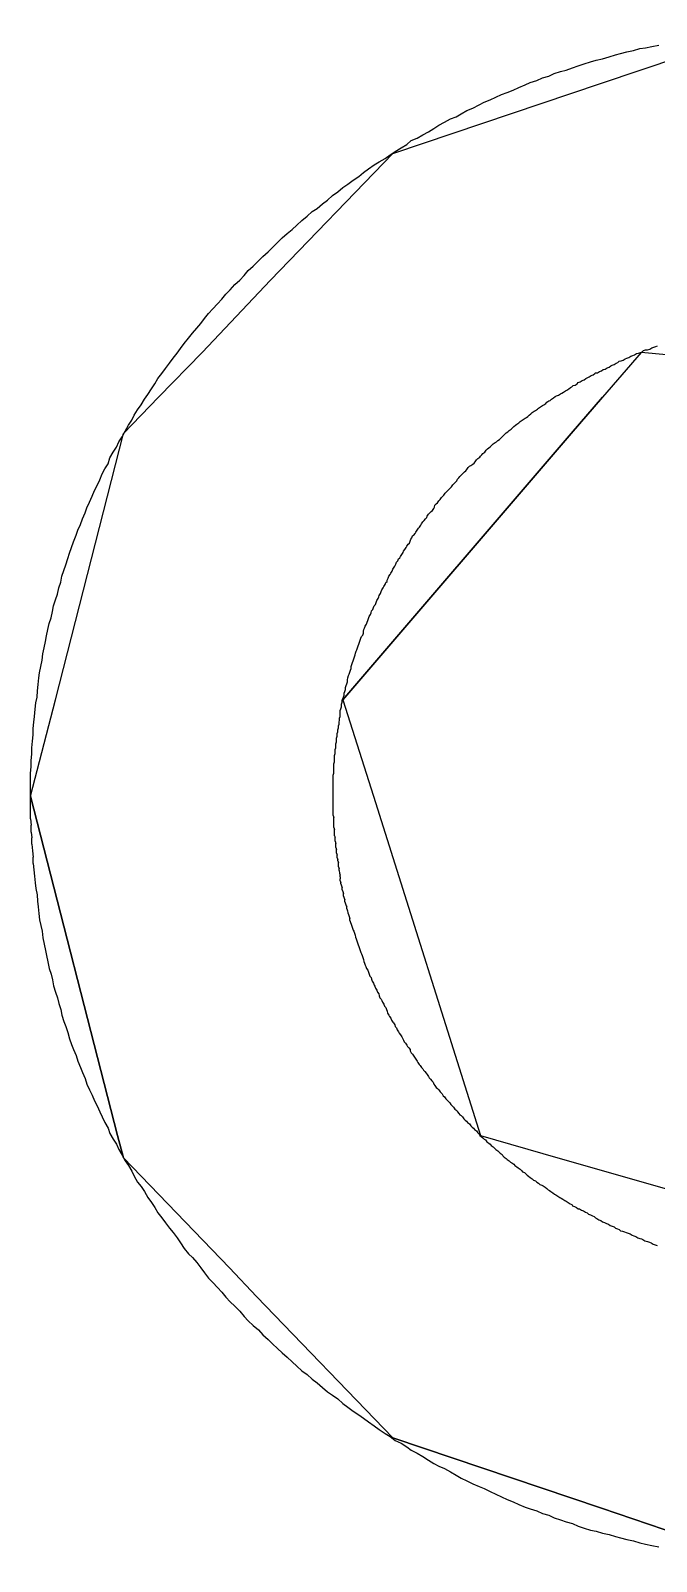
# Model space of a CAD drawing. Extents: x -69.4 to 29.6, y -21.9 to 37.7.
# Drawn here: x -55.776 to -54.798, y 22.702 to 25.095 of the extents above; entities that cross this region are included whole.
import ezdxf

# ---------------------------------------------------------------- set-up
doc = ezdxf.new("R2010")
doc.units = 0
doc.layers.add('gto', color=5, linetype='CONTINUOUS')

msp = doc.modelspace()

# ---------------------------------------------------------------- linework, layer by layer
at = {"layer": 'gto', "color": 5}
for points in [[(-54.639109, 22.702045), (-54.88411, 22.785046), (-55.21011, 22.895046), (-55.423111, 23.116046), (-55.465111, 23.161046), (-55.631111, 23.333047), (-55.640111, 23.368047), (-55.776112, 23.898048), (-55.737111, 24.049048), (-55.631111, 24.465049), (-55.576111, 24.522049), (-55.508111, 24.592049), (-55.401111, 24.705049), (-55.21011, 24.90305), (-54.88411, 25.01305), (-54.639109, 25.09505)], [(-54.88411, 25.01305), (-54.639109, 25.09505)], [(-55.776112, 23.863048), (-55.776112, 23.873048), (-55.776112, 23.883048), (-55.776112, 23.893048), (-55.776112, 23.904048), (-55.776112, 23.913048), (-55.776112, 23.924048), (-55.776112, 23.934048), (-55.775112, 23.944048), (-55.775112, 23.954048), (-55.774112, 23.964048), (-55.774112, 23.974048), (-55.773112, 23.984048), (-55.772112, 23.994048), (-55.772112, 24.004048), (-55.771112, 24.014048), (-55.770112, 24.023048), (-55.769112, 24.034048), (-55.768112, 24.044048), (-55.766112, 24.053048), (-55.765112, 24.063048), (-55.764112, 24.073048), (-55.763112, 24.083048), (-55.762112, 24.091048), (-55.760112, 24.101048), (-55.758112, 24.111048), (-55.757112, 24.121048), (-55.755112, 24.130048), (-55.753112, 24.140048), (-55.751112, 24.149048), (-55.749111, 24.159048), (-55.747111, 24.168048), (-55.744111, 24.177048), (-55.742111, 24.187048), (-55.740111, 24.196048), (-55.737111, 24.205048), (-55.734111, 24.214048), (-55.732111, 24.224048), (-55.729111, 24.233048), (-55.727111, 24.242048), (-55.724111, 24.251049), (-55.721111, 24.260049), (-55.718111, 24.270049), (-55.715111, 24.278049), (-55.712111, 24.287049), (-55.709111, 24.296049), (-55.705111, 24.306049), (-55.702111, 24.314049), (-55.698111, 24.323049), (-55.695111, 24.332049), (-55.691111, 24.341049), (-55.688111, 24.349049), (-55.684111, 24.358049), (-55.680111, 24.367049), (-55.676111, 24.376049), (-55.672111, 24.384049), (-55.668111, 24.393049), (-55.664111, 24.402049), (-55.660111, 24.410049), (-55.655111, 24.418049), (-55.652111, 24.427049), (-55.647111, 24.436049), (-55.642111, 24.444049), (-55.638111, 24.452049), (-55.633111, 24.460049), (-55.628111, 24.469049), (-55.623111, 24.478049), (-55.618111, 24.486049), (-55.614111, 24.494049), (-55.609111, 24.502049), (-55.603111, 24.510049), (-55.598111, 24.519049), (-55.593111, 24.526049), (-55.587111, 24.535049), (-55.582111, 24.543049), (-55.577111, 24.551049), (-55.571111, 24.559049), (-55.565111, 24.567049), (-55.559111, 24.575049), (-55.553111, 24.583049), (-55.547111, 24.591049), (-55.542111, 24.598049), (-55.536111, 24.606049), (-55.529111, 24.614049), (-55.523111, 24.622049), (-55.516111, 24.630049), (-55.510111, 24.637049), (-55.504111, 24.645049), (-55.498111, 24.653049), (-55.491111, 24.660049), (-55.484111, 24.668049), (-55.477111, 24.675049), (-55.471111, 24.683049), (-55.464111, 24.690049), (-55.457111, 24.698049), (-55.449111, 24.705049), (-55.442111, 24.712049), (-55.436111, 24.720049), (-55.428111, 24.727049), (-55.420111, 24.735049), (-55.413111, 24.742049), (-55.405111, 24.749049), (-55.398111, 24.75605), (-55.390111, 24.76405), (-55.383111, 24.77105), (-55.375111, 24.77805), (-55.367111, 24.78405), (-55.360111, 24.79105), (-55.352111, 24.79805), (-55.344111, 24.80505), (-55.336111, 24.81205), (-55.328111, 24.81705), (-55.320111, 24.82405), (-55.312111, 24.83005), (-55.304111, 24.83705), (-55.296111, 24.84305), (-55.288111, 24.85005), (-55.280111, 24.85505), (-55.272111, 24.86105), (-55.263111, 24.86705), (-55.256111, 24.87305), (-55.24811, 24.87905), (-55.23911, 24.88505), (-55.23111, 24.89005), (-55.22211, 24.89505), (-55.21411, 24.90105), (-55.20611, 24.90605), (-55.19711, 24.91205), (-55.18811, 24.91705), (-55.18111, 24.92305), (-55.17211, 24.92705), (-55.16311, 24.93205), (-55.15411, 24.93705), (-55.14611, 24.94205), (-55.13811, 24.94705), (-55.12911, 24.95205), (-55.12011, 24.95705), (-55.11111, 24.96005), (-55.10311, 24.96505), (-55.09411, 24.97005), (-55.08511, 24.97405), (-55.07511, 24.97905), (-55.06711, 24.98305), (-55.05811, 24.98705), (-55.04911, 24.99105), (-55.04011, 24.99505), (-55.03111, 24.99805), (-55.02211, 25.00205), (-55.01311, 25.00605), (-55.00311, 25.01005), (-54.99511, 25.01405), (-54.98511, 25.01705), (-54.97611, 25.02105), (-54.96611, 25.02405), (-54.95811, 25.02805), (-54.94811, 25.03105), (-54.93911, 25.03305), (-54.92911, 25.03705), (-54.92011, 25.04005), (-54.91111, 25.04305), (-54.90111, 25.04605), (-54.89211, 25.04905), (-54.88211, 25.05105), (-54.87211, 25.05405), (-54.86211, 25.05705), (-54.85411, 25.05905), (-54.84411, 25.06205), (-54.83411, 25.06405), (-54.82411, 25.06705), (-54.81511, 25.06805), (-54.80511, 25.07005), (-54.79411, 25.07205)], [(-55.21011, 24.90305), (-54.88411, 25.01305)], [(-55.401111, 24.705049), (-55.21011, 24.90305)], [(-55.508111, 24.592049), (-55.401111, 24.705049)], [(-54.80211, 24.600049), (-54.79911, 24.601049)], [(-54.79911, 24.601049), (-54.79611, 24.602049)], [(-55.631111, 24.465049), (-55.576111, 24.522049), (-55.508111, 24.592049)], [(-54.82211, 24.592049), (-54.88211, 24.522049), (-54.93111, 24.465049), (-55.288111, 24.049048), (-55.24011, 23.898048), (-55.07311, 23.368047), (-54.95211, 23.333047), (-54.350109, 23.161046), (-53.921108, 23.497047), (-53.779108, 23.608047), (-53.886108, 23.669047), (-54.555109, 23.669047), (-54.568109, 23.673047), (-54.737109, 23.736047), (-54.724109, 23.809048), (-54.672109, 24.111048), (-54.327109, 24.129048), (-53.755108, 24.129048), (-53.813108, 24.256049), (-54.011108, 24.464049), (-54.065108, 24.522049), (-54.82211, 24.592049)], [(-54.85811, 24.576049), (-54.85611, 24.578049)], [(-54.85611, 24.578049), (-54.85311, 24.579049)], [(-54.85311, 24.579049), (-54.85011, 24.580049)], [(-54.85011, 24.580049), (-54.84711, 24.582049)], [(-54.84711, 24.582049), (-54.84411, 24.583049)], [(-54.84411, 24.583049), (-54.84111, 24.584049)], [(-54.84111, 24.584049), (-54.83811, 24.586049)], [(-54.83811, 24.586049), (-54.83511, 24.587049)], [(-54.83511, 24.587049), (-54.83211, 24.588049)], [(-54.83211, 24.588049), (-54.82911, 24.590049)], [(-54.82911, 24.590049), (-54.82611, 24.591049)], [(-54.82611, 24.591049), (-54.82311, 24.592049)], [(-54.82311, 24.592049), (-54.82011, 24.593049)], [(-54.82011, 24.593049), (-54.81811, 24.595049)], [(-54.81811, 24.595049), (-54.81511, 24.596049)], [(-54.81511, 24.596049), (-54.81211, 24.596049)], [(-54.81211, 24.596049), (-54.80811, 24.597049)], [(-54.80811, 24.597049), (-54.80511, 24.599049)], [(-54.80511, 24.599049), (-54.80211, 24.600049)], [(-54.90611, 24.552049), (-54.90311, 24.554049)], [(-54.90311, 24.554049), (-54.90011, 24.556049)], [(-54.90011, 24.556049), (-54.89711, 24.557049)], [(-54.89711, 24.557049), (-54.89411, 24.559049)], [(-54.89411, 24.559049), (-54.89311, 24.560049)], [(-54.89311, 24.560049), (-54.89011, 24.560049)], [(-54.89011, 24.560049), (-54.88711, 24.562049)], [(-54.88711, 24.562049), (-54.88411, 24.563049)], [(-54.88411, 24.563049), (-54.88111, 24.565049)], [(-54.88111, 24.565049), (-54.87811, 24.566049)], [(-54.87811, 24.566049), (-54.87511, 24.568049)], [(-54.87511, 24.568049), (-54.87211, 24.569049)], [(-54.87211, 24.569049), (-54.86911, 24.571049)], [(-54.86911, 24.571049), (-54.86711, 24.572049)], [(-54.86711, 24.572049), (-54.86411, 24.573049)], [(-54.86411, 24.573049), (-54.86111, 24.575049)], [(-54.86111, 24.575049), (-54.85811, 24.576049)], [(-54.94611, 24.528049), (-54.94311, 24.530049)], [(-54.94311, 24.530049), (-54.94011, 24.532049)], [(-54.94011, 24.532049), (-54.93811, 24.533049)], [(-54.93811, 24.533049), (-54.93511, 24.535049)], [(-54.93511, 24.535049), (-54.93211, 24.537049)], [(-54.93211, 24.537049), (-54.93011, 24.538049)], [(-54.93011, 24.538049), (-54.92811, 24.540049)], [(-54.92811, 24.540049), (-54.92511, 24.541049)], [(-54.92511, 24.541049), (-54.92211, 24.543049)], [(-54.92211, 24.543049), (-54.92011, 24.545049)], [(-54.92011, 24.545049), (-54.91711, 24.546049)], [(-54.91711, 24.546049), (-54.91411, 24.548049)], [(-54.91411, 24.548049), (-54.91111, 24.549049)], [(-54.91111, 24.549049), (-54.90811, 24.551049)], [(-54.90811, 24.551049), (-54.90611, 24.552049)], [(-54.98411, 24.503049), (-54.98211, 24.505049)], [(-54.98211, 24.505049), (-54.97911, 24.507049)], [(-54.97911, 24.507049), (-54.97611, 24.509049)], [(-54.97611, 24.509049), (-54.97411, 24.510049)], [(-54.97411, 24.510049), (-54.97111, 24.512049)], [(-54.97111, 24.512049), (-54.96911, 24.514049)], [(-54.96911, 24.514049), (-54.96611, 24.516049)], [(-54.96611, 24.516049), (-54.96411, 24.517049)], [(-54.96411, 24.517049), (-54.96211, 24.519049)], [(-54.96211, 24.519049), (-54.95911, 24.521049)], [(-54.95911, 24.521049), (-54.95611, 24.523049)], [(-54.95611, 24.523049), (-54.95411, 24.524049)], [(-54.95411, 24.524049), (-54.95111, 24.525049)], [(-54.95111, 24.525049), (-54.94811, 24.527049)], [(-54.94811, 24.527049), (-54.94611, 24.528049)], [(-54.93111, 24.465049), (-54.88211, 24.522049)], [(-55.01611, 24.480049), (-55.01311, 24.482049)], [(-55.01311, 24.482049), (-55.01111, 24.484049)], [(-55.01111, 24.484049), (-55.00811, 24.486049)], [(-55.00811, 24.486049), (-55.00611, 24.487049)], [(-55.00611, 24.487049), (-55.00311, 24.489049)], [(-55.00311, 24.489049), (-55.00111, 24.490049)], [(-55.00111, 24.490049), (-54.99911, 24.492049)], [(-54.99911, 24.492049), (-54.99711, 24.494049)], [(-54.99711, 24.494049), (-54.99411, 24.496049)], [(-54.99411, 24.496049), (-54.99211, 24.498049)], [(-54.99211, 24.498049), (-54.98911, 24.500049)], [(-54.98911, 24.500049), (-54.98711, 24.501049)], [(-54.98711, 24.501049), (-54.98411, 24.503049)], [(-55.737111, 24.049048), (-55.631111, 24.465049)], [(-55.288111, 24.049048), (-54.93111, 24.465049)], [(-55.04311, 24.456049), (-55.04111, 24.458049)], [(-55.04111, 24.458049), (-55.03911, 24.460049)], [(-55.03911, 24.460049), (-55.03711, 24.462049)], [(-55.03711, 24.462049), (-55.03511, 24.464049)], [(-55.03511, 24.464049), (-55.03311, 24.466049)], [(-55.03311, 24.466049), (-55.03011, 24.468049)], [(-55.03011, 24.468049), (-55.02811, 24.470049)], [(-55.02811, 24.470049), (-55.02511, 24.472049)], [(-55.02511, 24.472049), (-55.02311, 24.474049)], [(-55.02311, 24.474049), (-55.02111, 24.476049)], [(-55.02111, 24.476049), (-55.01811, 24.478049)], [(-55.01811, 24.478049), (-55.01611, 24.480049)], [(-55.07111, 24.432049), (-55.06911, 24.434049)], [(-55.06911, 24.434049), (-55.06611, 24.436049)], [(-55.06611, 24.436049), (-55.06411, 24.439049)], [(-55.06411, 24.439049), (-55.06211, 24.441049)], [(-55.06211, 24.441049), (-55.06011, 24.443049)], [(-55.06011, 24.443049), (-55.05711, 24.445049)], [(-55.05711, 24.445049), (-55.05511, 24.447049)], [(-55.05511, 24.447049), (-55.05311, 24.449049)], [(-55.05311, 24.449049), (-55.05011, 24.451049)], [(-55.05011, 24.451049), (-55.04811, 24.452049)], [(-55.04811, 24.452049), (-55.04611, 24.454049)], [(-55.04611, 24.454049), (-55.04311, 24.456049)], [(-55.09611, 24.407049), (-55.09411, 24.409049)], [(-55.09411, 24.409049), (-55.09211, 24.412049)], [(-55.09211, 24.412049), (-55.09011, 24.414049)], [(-55.09011, 24.414049), (-55.08811, 24.415049)], [(-55.08811, 24.415049), (-55.08511, 24.417049)], [(-55.08511, 24.417049), (-55.08311, 24.419049)], [(-55.08311, 24.419049), (-55.08111, 24.421049)], [(-55.08111, 24.421049), (-55.07911, 24.424049)], [(-55.07911, 24.424049), (-55.07711, 24.426049)], [(-55.07711, 24.426049), (-55.07411, 24.428049)], [(-55.07411, 24.428049), (-55.07311, 24.430049)], [(-55.07311, 24.430049), (-55.07111, 24.432049)], [(-55.11811, 24.382049), (-55.11611, 24.385049)], [(-55.11611, 24.385049), (-55.11411, 24.387049)], [(-55.11411, 24.387049), (-55.11211, 24.389049)], [(-55.11211, 24.389049), (-55.11011, 24.391049)], [(-55.11011, 24.391049), (-55.10911, 24.394049)], [(-55.10911, 24.394049), (-55.10711, 24.396049)], [(-55.10711, 24.396049), (-55.10511, 24.398049)], [(-55.10511, 24.398049), (-55.10311, 24.400049)], [(-55.10311, 24.400049), (-55.10011, 24.403049)], [(-55.10011, 24.403049), (-55.09811, 24.405049)], [(-55.09811, 24.405049), (-55.09611, 24.407049)], [(-55.13811, 24.360049), (-55.13611, 24.362049)], [(-55.13611, 24.362049), (-55.13411, 24.365049)], [(-55.13411, 24.365049), (-55.13211, 24.367049)], [(-55.13211, 24.367049), (-55.13011, 24.369049)], [(-55.13011, 24.369049), (-55.12811, 24.372049)], [(-55.12811, 24.372049), (-55.12611, 24.374049)], [(-55.12611, 24.374049), (-55.12411, 24.376049)], [(-55.12411, 24.376049), (-55.12211, 24.378049)], [(-55.12211, 24.378049), (-55.12011, 24.380049)], [(-55.12011, 24.380049), (-55.11811, 24.382049)], [(-55.15611, 24.336049), (-55.15411, 24.339049)], [(-55.15411, 24.339049), (-55.15211, 24.341049)], [(-55.15211, 24.341049), (-55.15011, 24.343049)], [(-55.15011, 24.343049), (-55.14811, 24.345049)], [(-55.14811, 24.345049), (-55.14611, 24.348049)], [(-55.14611, 24.348049), (-55.14511, 24.350049)], [(-55.14511, 24.350049), (-55.14411, 24.353049)], [(-55.14411, 24.353049), (-55.14211, 24.355049)], [(-55.14211, 24.355049), (-55.14011, 24.357049)], [(-55.14011, 24.357049), (-55.13811, 24.360049)], [(-55.17411, 24.311049), (-55.17211, 24.314049)], [(-55.17211, 24.314049), (-55.17011, 24.317049)], [(-55.17011, 24.317049), (-55.16811, 24.319049)], [(-55.16811, 24.319049), (-55.16611, 24.322049)], [(-55.16611, 24.322049), (-55.16511, 24.324049)], [(-55.16511, 24.324049), (-55.16311, 24.327049)], [(-55.16311, 24.327049), (-55.16111, 24.329049)], [(-55.16111, 24.329049), (-55.15911, 24.332049)], [(-55.15911, 24.332049), (-55.15711, 24.334049)], [(-55.15711, 24.334049), (-55.15611, 24.336049)], [(-55.18911, 24.287049), (-55.18811, 24.289049)], [(-55.18811, 24.289049), (-55.18611, 24.292049)], [(-55.18611, 24.292049), (-55.18411, 24.294049)], [(-55.18411, 24.294049), (-55.18311, 24.297049)], [(-55.18311, 24.297049), (-55.18211, 24.300049)], [(-55.18211, 24.300049), (-55.18011, 24.302049)], [(-55.18011, 24.302049), (-55.17911, 24.305049)], [(-55.17911, 24.305049), (-55.17711, 24.306049)], [(-55.17711, 24.306049), (-55.17511, 24.309049)], [(-55.17511, 24.309049), (-55.17411, 24.311049)], [(-55.20411, 24.264049), (-55.20211, 24.266049)], [(-55.20211, 24.266049), (-55.20111, 24.269049)], [(-55.20111, 24.269049), (-55.19911, 24.271049)], [(-55.19911, 24.271049), (-55.19811, 24.273049)], [(-55.19811, 24.273049), (-55.19611, 24.276049)], [(-55.19611, 24.276049), (-55.19411, 24.279049)], [(-55.19411, 24.279049), (-55.19311, 24.281049)], [(-55.19311, 24.281049), (-55.19111, 24.284049)], [(-55.19111, 24.284049), (-55.18911, 24.287049)], [(-55.21711, 24.239048), (-55.21611, 24.242048)], [(-55.21611, 24.242048), (-55.21411, 24.245048)], [(-55.21411, 24.245048), (-55.21311, 24.247048)], [(-55.21311, 24.247048), (-55.21111, 24.250049)], [(-55.21111, 24.250049), (-55.21011, 24.253049)], [(-55.21011, 24.253049), (-55.20811, 24.256049)], [(-55.20811, 24.256049), (-55.20711, 24.258049)], [(-55.20711, 24.258049), (-55.20511, 24.261049)], [(-55.20511, 24.261049), (-55.20411, 24.264049)], [(-55.22911, 24.215048), (-55.22811, 24.218048)], [(-55.22811, 24.218048), (-55.22711, 24.221048)], [(-55.22711, 24.221048), (-55.22511, 24.224048)], [(-55.22511, 24.224048), (-55.22411, 24.226048)], [(-55.22411, 24.226048), (-55.22211, 24.229048)], [(-55.22211, 24.229048), (-55.22111, 24.232048)], [(-55.22111, 24.232048), (-55.21911, 24.234048)], [(-55.21911, 24.236048), (-55.21711, 24.239048)], [(-55.21911, 24.234048), (-55.21911, 24.236048)], [(-55.24011, 24.193048), (-55.23911, 24.196048)], [(-55.23911, 24.196048), (-55.23711, 24.198048)], [(-55.23711, 24.198048), (-55.23611, 24.201048)], [(-55.23611, 24.201048), (-55.23511, 24.204048)], [(-55.23511, 24.204048), (-55.23311, 24.207048)], [(-55.23311, 24.207048), (-55.23211, 24.210048)], [(-55.23211, 24.210048), (-55.23111, 24.212048)], [(-55.23111, 24.212048), (-55.22911, 24.215048)], [(-55.251111, 24.167048), (-55.250111, 24.170048)], [(-55.250111, 24.170048), (-55.24911, 24.173048)], [(-55.24911, 24.173048), (-55.24811, 24.176048)], [(-55.24811, 24.176048), (-55.24711, 24.179048)], [(-55.24711, 24.179048), (-55.24511, 24.182048)], [(-55.24511, 24.182048), (-55.24411, 24.185048)], [(-55.24411, 24.185048), (-55.24311, 24.188048)], [(-55.24311, 24.188048), (-55.24111, 24.190048)], [(-55.24111, 24.190048), (-55.24011, 24.193048)], [(-55.260111, 24.145048), (-55.259111, 24.148048)], [(-55.259111, 24.148048), (-55.257111, 24.150048)], [(-55.257111, 24.150048), (-55.256111, 24.153048)], [(-55.256111, 24.156048), (-55.255111, 24.159048)], [(-55.256111, 24.153048), (-55.256111, 24.156048)], [(-55.255111, 24.159048), (-55.254111, 24.161048)], [(-55.254111, 24.161048), (-55.253111, 24.164048)], [(-55.253111, 24.164048), (-55.251111, 24.167048)], [(-55.269111, 24.119048), (-55.268111, 24.122048)], [(-55.268111, 24.122048), (-55.267111, 24.125048)], [(-55.267111, 24.125048), (-55.266111, 24.127048)], [(-55.266111, 24.127048), (-55.265111, 24.130048)], [(-55.265111, 24.130048), (-55.264111, 24.133048)], [(-55.264111, 24.133048), (-55.263111, 24.136048)], [(-55.263111, 24.136048), (-55.262111, 24.139048)], [(-55.262111, 24.139048), (-55.261111, 24.142048)], [(-55.261111, 24.142048), (-55.260111, 24.145048)], [(-55.276111, 24.095048), (-55.275111, 24.098048)], [(-55.275111, 24.101048), (-55.274111, 24.104048)], [(-55.275111, 24.098048), (-55.275111, 24.101048)], [(-55.274111, 24.104048), (-55.273111, 24.107048)], [(-55.273111, 24.107048), (-55.272111, 24.110048)], [(-55.272111, 24.110048), (-55.271111, 24.113048)], [(-55.271111, 24.113048), (-55.270111, 24.116048)], [(-55.270111, 24.116048), (-55.269111, 24.119048)], [(-55.283111, 24.071048), (-55.282111, 24.074048)], [(-55.282111, 24.074048), (-55.281111, 24.077048)], [(-55.281111, 24.080048), (-55.280111, 24.083048)], [(-55.281111, 24.077048), (-55.281111, 24.080048)], [(-55.280111, 24.083048), (-55.279111, 24.087048)], [(-55.279111, 24.087048), (-55.278111, 24.089048)], [(-55.278111, 24.089048), (-55.277111, 24.092048)], [(-55.277111, 24.092048), (-55.276111, 24.095048)], [(-55.289111, 24.048048), (-55.288111, 24.051048)], [(-55.288111, 24.051048), (-55.287111, 24.053048)], [(-55.287111, 24.053048), (-55.286111, 24.056048)], [(-55.286111, 24.059048), (-55.285111, 24.062048)], [(-55.286111, 24.056048), (-55.286111, 24.059048)], [(-55.285111, 24.062048), (-55.284111, 24.065048)], [(-55.284111, 24.068048), (-55.283111, 24.071048)], [(-55.284111, 24.065048), (-55.284111, 24.068048)], [(-55.776112, 23.898048), (-55.737111, 24.049048)], [(-55.292111, 24.032048), (-55.291111, 24.035048)], [(-55.292111, 24.029048), (-55.292111, 24.032048)], [(-55.292111, 24.026048), (-55.292111, 24.029048)], [(-55.292111, 24.023048), (-55.292111, 24.026048)], [(-55.291111, 24.035048), (-55.290111, 24.038048)], [(-55.290111, 24.042048), (-55.289111, 24.045048)], [(-55.290111, 24.038048), (-55.290111, 24.042048)], [(-55.289111, 24.045048), (-55.289111, 24.048048)], [(-55.288111, 24.049048), (-55.24011, 23.898048)], [(-55.296111, 24.002048), (-55.295111, 24.005048)], [(-55.296111, 23.999048), (-55.296111, 24.002048)], [(-55.295111, 24.008048), (-55.294111, 24.011048)], [(-55.295111, 24.005048), (-55.295111, 24.008048)], [(-55.294111, 24.014048), (-55.293111, 24.017048)], [(-55.294111, 24.011048), (-55.294111, 24.014048)], [(-55.293111, 24.020048), (-55.292111, 24.023048)], [(-55.293111, 24.017048), (-55.293111, 24.020048)], [(-55.299111, 23.980048), (-55.298111, 23.983048)], [(-55.299111, 23.978048), (-55.299111, 23.980048)], [(-55.299111, 23.974048), (-55.299111, 23.978048)], [(-55.298111, 23.989048), (-55.297111, 23.992048)], [(-55.298111, 23.986048), (-55.298111, 23.989048)], [(-55.298111, 23.983048), (-55.298111, 23.986048)], [(-55.297111, 23.996048), (-55.296111, 23.999048)], [(-55.297111, 23.992048), (-55.297111, 23.996048)], [(-55.301111, 23.962048), (-55.300111, 23.965048)], [(-55.301111, 23.959048), (-55.301111, 23.962048)], [(-55.301111, 23.955048), (-55.301111, 23.959048)], [(-55.301111, 23.952048), (-55.301111, 23.955048)], [(-55.300111, 23.971048), (-55.299111, 23.974048)], [(-55.300111, 23.968048), (-55.300111, 23.971048)], [(-55.300111, 23.965048), (-55.300111, 23.968048)], [(-55.303111, 23.931048), (-55.302111, 23.934048)], [(-55.303111, 23.927048), (-55.303111, 23.931048)], [(-55.302111, 23.949048), (-55.301111, 23.952048)], [(-55.302111, 23.946048), (-55.302111, 23.949048)], [(-55.302111, 23.943048), (-55.302111, 23.946048)], [(-55.302111, 23.940048), (-55.302111, 23.943048)], [(-55.302111, 23.937048), (-55.302111, 23.940048)], [(-55.302111, 23.934048), (-55.302111, 23.937048)], [(-55.303111, 23.924048), (-55.303111, 23.927048)], [(-55.303111, 23.921048), (-55.303111, 23.924048)], [(-55.303111, 23.918048), (-55.303111, 23.921048)], [(-55.303111, 23.914048), (-55.303111, 23.918048)], [(-55.303111, 23.911048), (-55.303111, 23.914048)], [(-55.303111, 23.908048), (-55.303111, 23.911048)], [(-55.303111, 23.906048), (-55.303111, 23.908048)], [(-55.776112, 23.898048), (-55.640111, 23.368047)], [(-55.303111, 23.902048), (-55.303111, 23.906048)], [(-55.303111, 23.899048), (-55.303111, 23.902048)], [(-55.303111, 23.896048), (-55.303111, 23.899048)], [(-55.303111, 23.893048), (-55.303111, 23.896048)], [(-55.303111, 23.889048), (-55.303111, 23.893048)], [(-55.303111, 23.886048), (-55.303111, 23.889048)], [(-55.303111, 23.883048), (-55.303111, 23.886048)], [(-55.303111, 23.880048), (-55.303111, 23.883048)], [(-55.24011, 23.898048), (-55.07311, 23.368047)], [(-55.776112, 23.863048), (-55.775112, 23.853048)], [(-55.303111, 23.876048), (-55.303111, 23.880048)], [(-55.303111, 23.873048), (-55.303111, 23.876048)], [(-55.303111, 23.871048), (-55.303111, 23.873048)], [(-55.303111, 23.868048), (-55.303111, 23.871048)], [(-55.303111, 23.868048), (-55.302111, 23.865048)], [(-55.302111, 23.861048), (-55.302111, 23.865048)], [(-55.302111, 23.858048), (-55.302111, 23.861048)], [(-55.775112, 23.842048), (-55.775112, 23.853048)], [(-55.775112, 23.842048), (-55.774112, 23.833048)], [(-55.302111, 23.855048), (-55.302111, 23.858048)], [(-55.302111, 23.852048), (-55.302111, 23.855048)], [(-55.302111, 23.849048), (-55.302111, 23.852048)], [(-55.302111, 23.849048), (-55.301111, 23.846048)], [(-55.301111, 23.842048), (-55.301111, 23.846048)], [(-55.301111, 23.839048), (-55.301111, 23.842048)], [(-55.301111, 23.836048), (-55.301111, 23.839048)], [(-55.301111, 23.836048), (-55.300111, 23.834048)], [(-55.774112, 23.823048), (-55.774112, 23.833048)], [(-55.774112, 23.823048), (-55.773112, 23.813048)], [(-55.773112, 23.813048), (-55.772112, 23.803048)], [(-55.300111, 23.831048), (-55.300111, 23.834048)], [(-55.300111, 23.828048), (-55.300111, 23.831048)], [(-55.300111, 23.828048), (-55.299111, 23.824048)], [(-55.299111, 23.821048), (-55.299111, 23.824048)], [(-55.299111, 23.818048), (-55.299111, 23.821048)], [(-55.299111, 23.818048), (-55.298111, 23.815048)], [(-55.298111, 23.812048), (-55.298111, 23.815048)], [(-55.298111, 23.809048), (-55.298111, 23.812048)], [(-55.772112, 23.793048), (-55.772112, 23.803048)], [(-55.772112, 23.793048), (-55.771112, 23.783048)], [(-55.298111, 23.809048), (-55.297111, 23.806048)], [(-55.297111, 23.802048), (-55.297111, 23.806048)], [(-55.297111, 23.802048), (-55.296111, 23.799048)], [(-55.296111, 23.797048), (-55.296111, 23.799048)], [(-55.296111, 23.797048), (-55.295111, 23.794048)], [(-55.295111, 23.791048), (-55.295111, 23.794048)], [(-55.295111, 23.788048), (-55.295111, 23.791048)], [(-55.295111, 23.788048), (-55.294111, 23.785048)], [(-55.771112, 23.783048), (-55.770112, 23.773048)], [(-55.770112, 23.773048), (-55.769112, 23.763048)], [(-55.769112, 23.763048), (-55.768112, 23.754048)], [(-55.294111, 23.782048), (-55.294111, 23.785048)], [(-55.294111, 23.782048), (-55.293111, 23.778048), (-55.292111, 23.775048)], [(-55.292111, 23.772048), (-55.292111, 23.775048)], [(-55.292111, 23.772048), (-55.292111, 23.769048)], [(-55.292111, 23.766048), (-55.292111, 23.769048)], [(-55.292111, 23.766048), (-55.291111, 23.763048)], [(-55.291111, 23.761048), (-55.291111, 23.763048)], [(-55.768112, 23.754048), (-55.766112, 23.744047)], [(-55.766112, 23.744047), (-55.765112, 23.734047)], [(-55.291111, 23.761048), (-55.290111, 23.758048), (-55.289111, 23.755048)], [(-55.289111, 23.752048), (-55.289111, 23.755048)], [(-55.289111, 23.752048), (-55.288111, 23.749047), (-55.287111, 23.746047)], [(-55.287111, 23.742047), (-55.287111, 23.746047)], [(-55.287111, 23.742047), (-55.286111, 23.739047), (-55.285111, 23.736047)], [(-55.765112, 23.734047), (-55.764112, 23.725047)], [(-55.764112, 23.725047), (-55.763112, 23.715047)], [(-55.763112, 23.715047), (-55.762112, 23.705047)], [(-55.285111, 23.733047), (-55.285111, 23.736047)], [(-55.285111, 23.733047), (-55.284111, 23.730047), (-55.283111, 23.727047), (-55.282111, 23.725047)], [(-55.282111, 23.722047), (-55.282111, 23.725047)], [(-55.282111, 23.722047), (-55.281111, 23.719047), (-55.280111, 23.716047), (-55.279111, 23.713047), (-55.278111, 23.710047), (-55.277111, 23.707047)], [(-55.762112, 23.705047), (-55.760112, 23.696047)], [(-55.760112, 23.696047), (-55.758112, 23.687047)], [(-55.277111, 23.704047), (-55.277111, 23.707047)], [(-55.277111, 23.704047), (-55.276111, 23.701047), (-55.275111, 23.698047), (-55.274111, 23.695047), (-55.273111, 23.692047), (-55.272111, 23.689047), (-55.271111, 23.687047), (-55.270111, 23.684047), (-55.269111, 23.681047), (-55.268111, 23.678047), (-55.267111, 23.675047), (-55.266111, 23.672047), (-55.265111, 23.669047), (-55.264111, 23.666047), (-55.263111, 23.663047), (-55.262111, 23.660047), (-55.261111, 23.657047), (-55.260111, 23.654047), (-55.259111, 23.652047), (-55.258111, 23.649047), (-55.257111, 23.646047), (-55.256111, 23.643047), (-55.255111, 23.640047), (-55.254111, 23.637047), (-55.253111, 23.634047), (-55.252111, 23.632047), (-55.251111, 23.629047), (-55.24911, 23.626047), (-55.24811, 23.623047), (-55.24711, 23.620047), (-55.24611, 23.617047), (-55.24411, 23.615047), (-55.24311, 23.612047), (-55.24211, 23.609047), (-55.24011, 23.606047), (-55.23911, 23.603047), (-55.23811, 23.601047), (-55.23711, 23.598047), (-55.23511, 23.595047), (-55.23411, 23.592047), (-55.23211, 23.589047), (-55.23111, 23.586047), (-55.23011, 23.583047), (-55.22811, 23.581047), (-55.22711, 23.579047), (-55.22611, 23.576047), (-55.22411, 23.573047), (-55.22311, 23.570047), (-55.22111, 23.568047), (-55.22011, 23.565047), (-55.21911, 23.562047), (-55.21811, 23.559047), (-55.21611, 23.556047), (-55.21511, 23.554047), (-55.21311, 23.551047), (-55.21211, 23.548047), (-55.21011, 23.545047), (-55.20911, 23.544047), (-55.20711, 23.541047), (-55.20611, 23.538047), (-55.20411, 23.536047), (-55.20311, 23.533047), (-55.20111, 23.530047), (-55.20011, 23.528047), (-55.19811, 23.525047), (-55.19611, 23.522047), (-55.19511, 23.520047), (-55.19311, 23.517047), (-55.19211, 23.514047), (-55.19011, 23.512047), (-55.18811, 23.509047), (-55.18711, 23.507047), (-55.18511, 23.505047), (-55.18311, 23.502047), (-55.18311, 23.500047), (-55.18111, 23.497047), (-55.17911, 23.495047), (-55.17711, 23.492047), (-55.17611, 23.490047), (-55.17411, 23.487047), (-55.17211, 23.484047), (-55.17111, 23.482047), (-55.16911, 23.479047), (-55.16711, 23.477047), (-55.16511, 23.474047), (-55.16311, 23.472047), (-55.16211, 23.470047), (-55.16011, 23.468047), (-55.15811, 23.465047), (-55.15611, 23.463047), (-55.15411, 23.460047), (-55.15311, 23.458047), (-55.15111, 23.456047), (-55.14911, 23.453047), (-55.14711, 23.451047), (-55.14611, 23.448047), (-55.14411, 23.446047), (-55.14211, 23.443047), (-55.14011, 23.441047), (-55.13811, 23.439047), (-55.13611, 23.436047), (-55.13511, 23.435047), (-55.13311, 23.433047), (-55.13111, 23.430047), (-55.12911, 23.428047), (-55.12711, 23.425047), (-55.12511, 23.423047), (-55.12311, 23.421047), (-55.12111, 23.419047), (-55.11911, 23.416047), (-55.11711, 23.414047), (-55.11511, 23.412047), (-55.11311, 23.409047), (-55.11011, 23.407047), (-55.10911, 23.405047), (-55.10711, 23.402047), (-55.10511, 23.400047), (-55.10311, 23.399047), (-55.10111, 23.397047), (-55.09911, 23.394047), (-55.09711, 23.392047), (-55.09511, 23.390047), (-55.09311, 23.388047), (-55.09011, 23.386047), (-55.08811, 23.383047), (-55.08611, 23.381047), (-55.08411, 23.379047), (-55.08211, 23.377047), (-55.07911, 23.375047), (-55.07711, 23.372047), (-55.07511, 23.370047), (-55.07411, 23.368047), (-55.07211, 23.366047), (-55.06911, 23.364047), (-55.06711, 23.362047), (-55.06511, 23.361047), (-55.06311, 23.358047), (-55.06011, 23.356047), (-55.05811, 23.354047), (-55.05611, 23.352047), (-55.05311, 23.350047), (-55.05111, 23.348047), (-55.04911, 23.346047), (-55.04611, 23.344047), (-55.04411, 23.342047), (-55.04211, 23.340047), (-55.03911, 23.338047), (-55.03811, 23.336047), (-55.03611, 23.334047), (-55.03311, 23.332047), (-55.03111, 23.330047), (-55.02811, 23.328047), (-55.02611, 23.326047), (-55.02411, 23.325047), (-55.02111, 23.323047), (-55.01911, 23.321047), (-55.01611, 23.319047), (-55.01411, 23.317047), (-55.01111, 23.315047), (-55.00911, 23.313047), (-55.00711, 23.311047), (-55.00411, 23.310047), (-55.00211, 23.308047), (-55.00011, 23.306047), (-54.99811, 23.304047), (-54.99511, 23.302047), (-54.99211, 23.300047), (-54.99011, 23.298047), (-54.98711, 23.297047), (-54.98511, 23.295047), (-54.98211, 23.293047), (-54.98011, 23.291047), (-54.97711, 23.290047), (-54.97511, 23.289047), (-54.97211, 23.287047), (-54.96911, 23.285047), (-54.96711, 23.283047), (-54.96511, 23.282047), (-54.96311, 23.280047), (-54.96011, 23.278047), (-54.95711, 23.276047), (-54.95511, 23.275047), (-54.95211, 23.273047), (-54.94911, 23.271047), (-54.94711, 23.270047), (-54.94411, 23.268047), (-54.94111, 23.266047), (-54.93911, 23.265047), (-54.93611, 23.263047), (-54.93311, 23.261047), (-54.93011, 23.260047), (-54.92911, 23.258047), (-54.92611, 23.257047), (-54.92311, 23.255047), (-54.92011, 23.253047), (-54.91811, 23.253047), (-54.91511, 23.251047), (-54.91211, 23.250047), (-54.90911, 23.248046), (-54.90611, 23.247046), (-54.90411, 23.245046), (-54.90111, 23.244046), (-54.89811, 23.242046), (-54.89511, 23.241046), (-54.89311, 23.239046), (-54.89111, 23.238046), (-54.88811, 23.236046), (-54.88511, 23.235046), (-54.88211, 23.233046), (-54.87911, 23.232046), (-54.87611, 23.230046), (-54.87311, 23.229046), (-54.87011, 23.227046), (-54.86711, 23.226046), (-54.86411, 23.225046), (-54.86211, 23.223046), (-54.85911, 23.222046), (-54.85611, 23.221046), (-54.85411, 23.219046), (-54.85111, 23.218046), (-54.84811, 23.217046), (-54.84511, 23.216046), (-54.84211, 23.215046), (-54.83911, 23.214046), (-54.83611, 23.212046), (-54.83311, 23.211046), (-54.83011, 23.210046), (-54.82711, 23.208046), (-54.82411, 23.207046), (-54.82111, 23.206046), (-54.81911, 23.205046), (-54.81611, 23.203046), (-54.81211, 23.202046), (-54.80911, 23.201046), (-54.80611, 23.200046), (-54.80311, 23.198046), (-54.80011, 23.197046), (-54.79711, 23.196046)], [(-55.758112, 23.687047), (-55.757112, 23.677047)], [(-55.757112, 23.677047), (-55.755112, 23.667047)], [(-55.755112, 23.667047), (-55.753112, 23.657047)], [(-55.753112, 23.657047), (-55.751112, 23.649047)], [(-55.751112, 23.649047), (-55.749111, 23.639047)], [(-55.749111, 23.639047), (-55.747111, 23.629047)], [(-55.747111, 23.629047), (-55.744111, 23.620047)], [(-55.744111, 23.620047), (-55.742111, 23.611047)], [(-55.742111, 23.611047), (-55.740111, 23.602047)], [(-55.740111, 23.602047), (-55.737111, 23.592047)], [(-55.737111, 23.592047), (-55.734111, 23.583047)], [(-55.734111, 23.583047), (-55.732111, 23.574047)], [(-55.732111, 23.574047), (-55.729111, 23.565047)], [(-55.729111, 23.565047), (-55.727111, 23.556047)], [(-55.727111, 23.556047), (-55.724111, 23.546047)], [(-55.724111, 23.546047), (-55.721111, 23.538047)], [(-55.721111, 23.538047), (-55.718111, 23.529047)], [(-55.718111, 23.529047), (-55.715111, 23.519047)], [(-55.715111, 23.519047), (-55.712111, 23.510047)], [(-55.712111, 23.510047), (-55.709111, 23.502047)], [(-55.709111, 23.502047), (-55.705111, 23.493047)], [(-55.705111, 23.493047), (-55.702111, 23.484047)], [(-55.702111, 23.484047), (-55.698111, 23.474047)], [(-55.698111, 23.474047), (-55.695111, 23.466047)], [(-55.695111, 23.466047), (-55.691111, 23.457047)], [(-55.691111, 23.457047), (-55.688111, 23.448047)], [(-55.688111, 23.448047), (-55.684111, 23.439047)], [(-55.684111, 23.439047), (-55.680111, 23.431047)], [(-55.680111, 23.431047), (-55.676111, 23.422047)], [(-55.676111, 23.422047), (-55.672111, 23.414047)], [(-55.672111, 23.414047), (-55.668111, 23.405047)], [(-55.668111, 23.405047), (-55.664111, 23.397047)], [(-55.664111, 23.397047), (-55.660111, 23.388047)], [(-55.660111, 23.388047), (-55.655111, 23.379047)], [(-55.655111, 23.379047), (-55.652111, 23.371047)], [(-55.652111, 23.371047), (-55.647111, 23.362047)], [(-55.647111, 23.362047), (-55.642111, 23.354047)], [(-55.640111, 23.368047), (-55.631111, 23.333047)], [(-55.07311, 23.368047), (-54.95211, 23.333047)], [(-55.642111, 23.354047), (-55.638111, 23.346047)], [(-55.638111, 23.346047), (-55.633111, 23.337047)], [(-55.633111, 23.337047), (-55.628111, 23.328047)], [(-55.631111, 23.333047), (-55.465111, 23.161046)], [(-54.95211, 23.333047), (-54.350109, 23.161046)], [(-55.628111, 23.328047), (-55.623111, 23.321047)], [(-55.623111, 23.321047), (-55.618111, 23.312047)], [(-55.618111, 23.312047), (-55.614111, 23.304047)], [(-55.614111, 23.304047), (-55.609111, 23.295047)], [(-55.609111, 23.295047), (-55.603111, 23.288047)], [(-55.603111, 23.288047), (-55.598111, 23.280047)], [(-55.598111, 23.280047), (-55.593111, 23.271047)], [(-55.593111, 23.271047), (-55.587111, 23.263047)], [(-55.587111, 23.263047), (-55.582111, 23.255047)], [(-55.582111, 23.255047), (-55.577111, 23.247046)], [(-55.577111, 23.247046), (-55.571111, 23.239046)], [(-55.571111, 23.239046), (-55.565111, 23.231046)], [(-55.565111, 23.231046), (-55.559111, 23.223046)], [(-55.559111, 23.223046), (-55.553111, 23.216046)], [(-55.553111, 23.216046), (-55.547111, 23.208046)], [(-55.547111, 23.208046), (-55.542111, 23.200046)], [(-55.542111, 23.200046), (-55.536111, 23.191046)], [(-55.536111, 23.191046), (-55.529111, 23.183046)], [(-55.529111, 23.183046), (-55.523111, 23.177046)], [(-55.523111, 23.177046), (-55.516111, 23.169046)], [(-55.516111, 23.169046), (-55.510111, 23.161046)], [(-55.510111, 23.161046), (-55.504111, 23.153046)], [(-55.504111, 23.153046), (-55.498111, 23.145046)], [(-55.498111, 23.145046), (-55.491111, 23.138046)], [(-55.465111, 23.161046), (-55.423111, 23.116046)], [(-55.491111, 23.138046), (-55.484111, 23.130046)], [(-55.484111, 23.130046), (-55.477111, 23.123046)], [(-55.477111, 23.123046), (-55.471111, 23.115046)], [(-55.471111, 23.115046), (-55.464111, 23.108046)], [(-55.464111, 23.108046), (-55.457111, 23.101046)], [(-55.457111, 23.101046), (-55.449111, 23.093046)], [(-55.449111, 23.093046), (-55.442111, 23.085046)], [(-55.423111, 23.116046), (-55.21011, 22.895046)], [(-55.442111, 23.085046), (-55.436111, 23.078046)], [(-55.436111, 23.078046), (-55.428111, 23.071046)], [(-55.428111, 23.071046), (-55.420111, 23.064046)], [(-55.420111, 23.064046), (-55.413111, 23.056046)], [(-55.413111, 23.056046), (-55.405111, 23.049046)], [(-55.405111, 23.049046), (-55.398111, 23.042046)], [(-55.398111, 23.042046), (-55.390111, 23.035046)], [(-55.390111, 23.035046), (-55.383111, 23.028046)], [(-55.383111, 23.028046), (-55.375111, 23.021046)], [(-55.375111, 23.021046), (-55.367111, 23.014046)], [(-55.367111, 23.014046), (-55.360111, 23.007046)], [(-55.360111, 23.007046), (-55.352111, 23.000046)], [(-55.352111, 23.000046), (-55.344111, 22.994046)], [(-55.344111, 22.994046), (-55.336111, 22.987046)], [(-55.336111, 22.987046), (-55.328111, 22.981046)], [(-55.328111, 22.981046), (-55.320111, 22.974046)], [(-55.320111, 22.974046), (-55.312111, 22.967046)], [(-55.312111, 22.967046), (-55.304111, 22.962046)], [(-55.304111, 22.962046), (-55.296111, 22.956046)], [(-55.296111, 22.956046), (-55.288111, 22.949046)], [(-55.288111, 22.949046), (-55.280111, 22.943046)], [(-55.280111, 22.943046), (-55.272111, 22.937046)], [(-55.272111, 22.937046), (-55.263111, 22.931046)], [(-55.263111, 22.931046), (-55.256111, 22.926046)], [(-55.256111, 22.926046), (-55.24811, 22.920046)], [(-55.24811, 22.920046), (-55.23911, 22.914046)], [(-55.23911, 22.914046), (-55.23111, 22.908046)], [(-55.23111, 22.908046), (-55.22211, 22.902046)], [(-55.22211, 22.902046), (-55.21411, 22.897046)], [(-55.21411, 22.897046), (-55.20611, 22.891046)], [(-55.21011, 22.895046), (-54.88411, 22.785046)], [(-55.20611, 22.891046), (-55.19711, 22.887046)], [(-55.19711, 22.887046), (-55.18811, 22.881046)], [(-55.18811, 22.881046), (-55.18111, 22.876046)], [(-55.18111, 22.876046), (-55.17211, 22.871046)], [(-55.17211, 22.871046), (-55.16311, 22.866046)], [(-55.16311, 22.866046), (-55.15411, 22.860046)], [(-55.15411, 22.860046), (-55.14611, 22.855046)], [(-55.14611, 22.855046), (-55.13811, 22.851046)], [(-55.13811, 22.851046), (-55.12911, 22.847046)], [(-55.12911, 22.847046), (-55.12011, 22.842046)], [(-55.12011, 22.842046), (-55.11111, 22.837046)], [(-55.11111, 22.837046), (-55.10311, 22.832046)], [(-55.10311, 22.832046), (-55.09411, 22.828046)], [(-55.09411, 22.828046), (-55.08511, 22.823046)], [(-55.08511, 22.823046), (-55.07511, 22.819046)], [(-55.07511, 22.819046), (-55.06711, 22.816046)], [(-55.06711, 22.816046), (-55.05811, 22.811046)], [(-55.05811, 22.811046), (-55.04911, 22.807046)], [(-55.04911, 22.807046), (-55.04011, 22.803046)], [(-55.04011, 22.803046), (-55.03111, 22.799046)], [(-55.03111, 22.799046), (-55.02211, 22.795046)], [(-55.02211, 22.795046), (-55.01311, 22.791046)], [(-55.01311, 22.791046), (-55.00311, 22.787046)], [(-55.00311, 22.787046), (-54.99511, 22.784046)], [(-54.99511, 22.784046), (-54.98511, 22.781046)], [(-54.88411, 22.785046), (-54.639109, 22.702045), (-54.026108, 22.785046)], [(-54.98511, 22.781046), (-54.97611, 22.777046)], [(-54.97611, 22.777046), (-54.96611, 22.774046)], [(-54.96611, 22.774046), (-54.95811, 22.770046)], [(-54.95811, 22.770046), (-54.94811, 22.767046)], [(-54.94811, 22.767046), (-54.93911, 22.764046)], [(-54.93911, 22.764046), (-54.92911, 22.761046)], [(-54.92911, 22.761046), (-54.92011, 22.757046)], [(-54.92011, 22.757046), (-54.91111, 22.754046)], [(-54.91111, 22.754046), (-54.90111, 22.751046)], [(-54.90111, 22.751046), (-54.89211, 22.749045)], [(-54.89211, 22.749045), (-54.88211, 22.746045)], [(-54.88211, 22.746045), (-54.87211, 22.744045)], [(-54.87211, 22.744045), (-54.86211, 22.741045)], [(-54.86211, 22.741045), (-54.85411, 22.739045)], [(-54.85411, 22.739045), (-54.84411, 22.736045)], [(-54.84411, 22.736045), (-54.83411, 22.734045)], [(-54.83411, 22.734045), (-54.82411, 22.731045)], [(-54.82411, 22.731045), (-54.81511, 22.729045)], [(-54.81511, 22.729045), (-54.80511, 22.727045)], [(-54.80511, 22.727045), (-54.79411, 22.725045)]]:
    msp.add_lwpolyline(points, dxfattribs=at)

doc.saveas('drawing.dxf')
